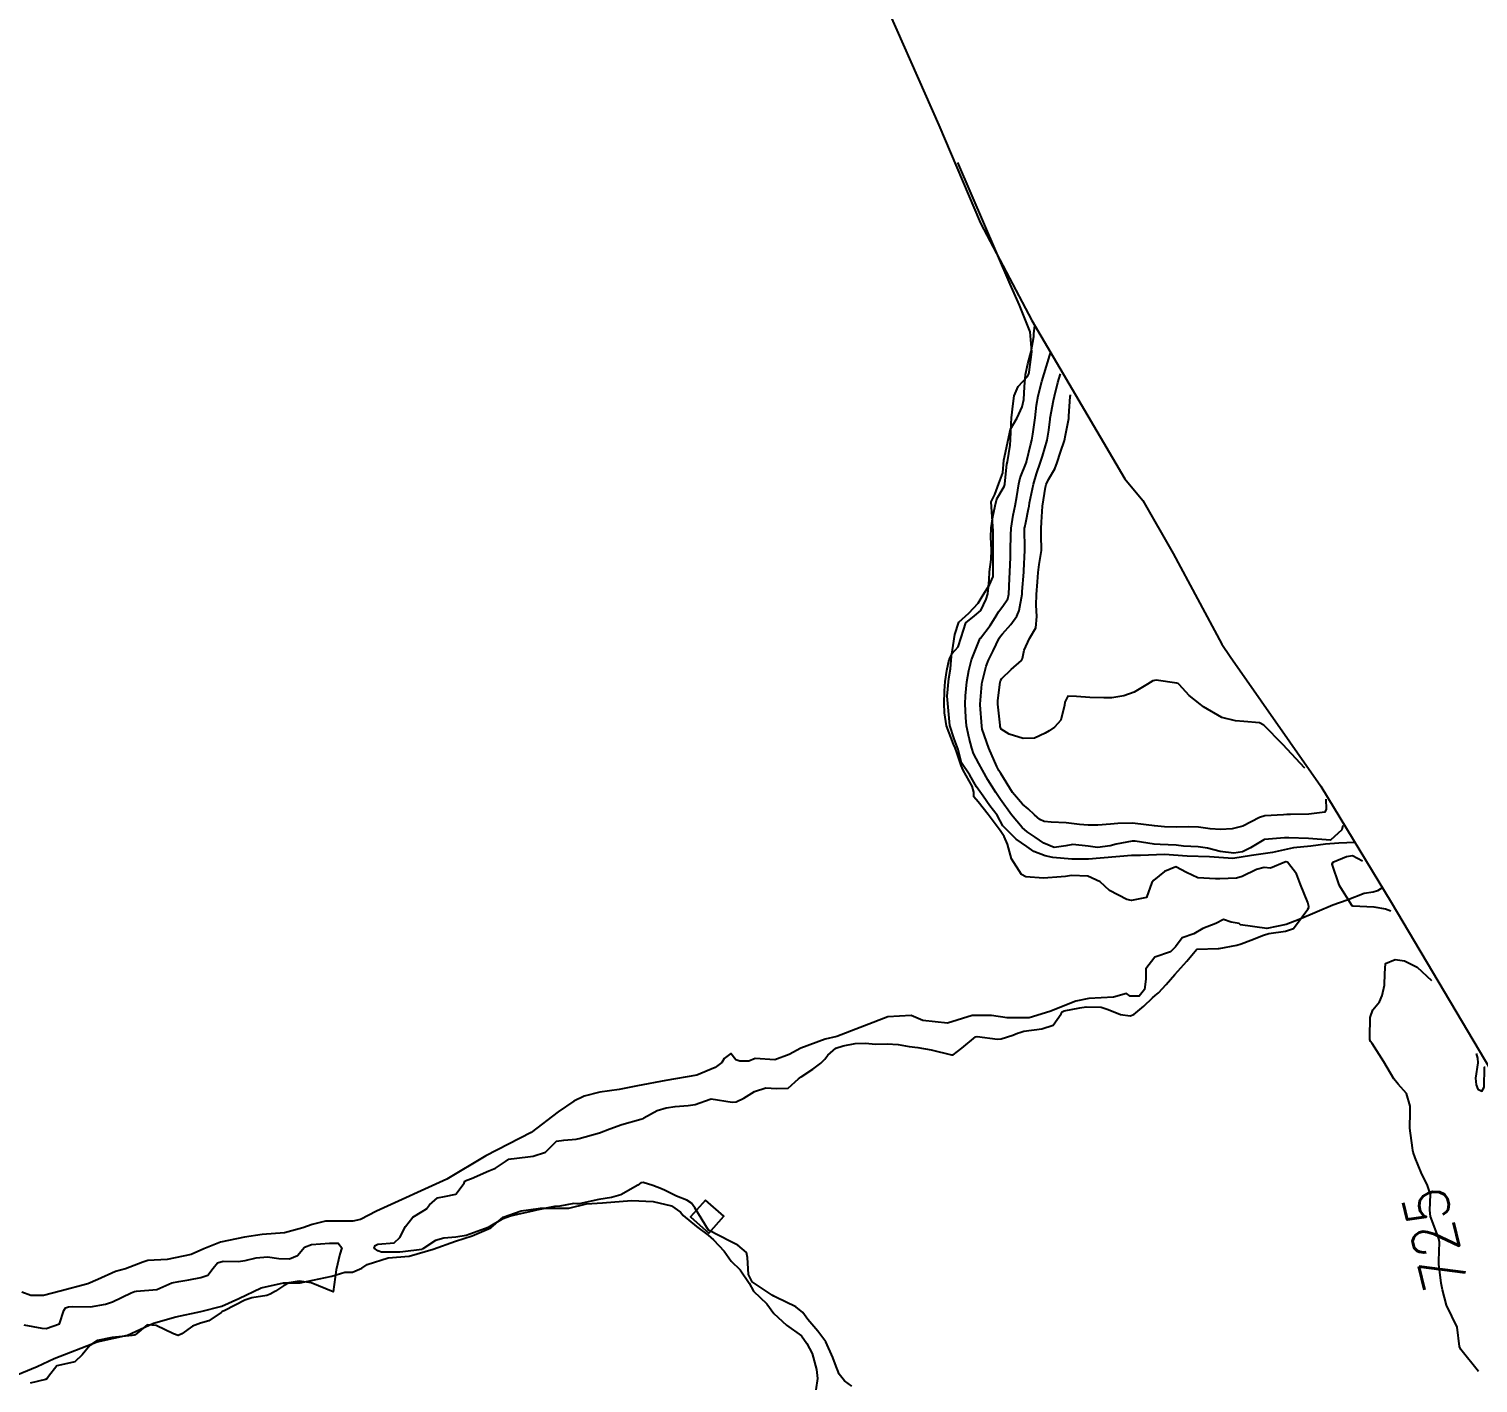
# Model space of a CAD drawing. Header units: metres. Extents: x 307586 to 320046, y 7427249 to 7434250.
# Drawn here: x 314514.5 to 314646, y 7432357.6 to 7432480.4 of the extents above; entities that cross this region are included whole.
import ezdxf
from ezdxf.enums import TextEntityAlignment as Align

# ---------------------------------------------------------------- set-up
doc = ezdxf.new("R2010")
doc.units = ezdxf.units.M
doc.header["$MEASUREMENT"] = 0
for name, color, linetype in [('Area', 45, 'Continuous'), ('Cotas', 45, 'Continuous'), ('Curvas de Nivel 1m', 11, 'Continuous'), ('Curvas de Nivel 5m', 15, 'Continuous'), ('Edificações', 30, 'Continuous'), ('Hidrografia', 140, 'Continuous')]:
    doc.layers.add(name, color=color, linetype=linetype)
doc.styles.add('Style-STANDARD', font='STANDARD.shx')

msp = doc.modelspace()

# ---------------------------------------------------------------- linework, layer by layer
at = {"layer": 'Area'}
msp.add_polyline3d([(314560.22, 7432610.95, 725.87), (314563.08, 7432597.77, 725.47), (314563.52, 7432594.08, 725.57), (314564.82, 7432588.43, 726.67), (314565.21, 7432587.45, 726.54), (314575.67, 7432537.21, 723.91), (314578.06, 7432523.73, 723.76), (314586.38, 7432496.07, 723.87), (314591.31, 7432484.79, 723.87), (314597.09, 7432471.69, 723.68), (314600.87, 7432462.81, 723.73), (314605.52, 7432453.98, 723.88), (314613.98, 7432439.62, 727.87), (314615.61, 7432437.64, 727.87), (314618.35, 7432432.83, 727.89), (314622.78, 7432424.6, 727.96), (314623.51, 7432423.49, 727.51), (314631.74, 7432411.73, 726.61), (314638.12, 7432401.21, 725.01), (314650.93, 7432379.66, 725.9)], dxfattribs=at)
at = {"layer": 'Curvas de Nivel 1m', "flags": 128}
for points, elevation in [([(314589.19, 7432357.31), (314588.53, 7432357.81), (314588.05, 7432358.41), (314587.7, 7432359.33), (314587.49, 7432359.92), (314586.84, 7432361.34), (314586.1, 7432362.29), (314585.2, 7432363.36), (314584.74, 7432364), (314584.12, 7432364.52), (314582.31, 7432365.4), (314582.13, 7432365.48), (314581.97, 7432365.56), (314580.15, 7432366.79), (314579.81, 7432367.43), (314579.73, 7432368.98), (314579.63, 7432369.43), (314578.86, 7432370.11), (314578.19, 7432370.44), (314576.2, 7432371.47), (314574.95, 7432373.49), (314574.65, 7432373.91), (314574.24, 7432374.17), (314573.29, 7432374.55), (314572.25, 7432375.07), (314571.94, 7432375.21), (314571.15, 7432375.53), (314570.26, 7432375.79), (314570.05, 7432375.75), (314569.78, 7432375.55), (314568.24, 7432374.67), (314567.39, 7432374.43), (314566.24, 7432374.25), (314564.47, 7432373.85), (314564.24, 7432373.85), (314563.99, 7432373.87), (314562.7, 7432373.64), (314562.27, 7432373.6), (314562.23, 7432373.6), (314560.59, 7432373.29), (314560.23, 7432373.2), (314558.99, 7432372.91), (314558.22, 7432372.73), (314557.47, 7432372.45), (314556.2, 7432371.71), (314554.2, 7432370.97), (314553.26, 7432370.82), (314552.19, 7432370.74), (314551.43, 7432370.52), (314550.28, 7432369.78), (314550.23, 7432369.73), (314550.18, 7432369.71), (314548.47, 7432369.51), (314548.18, 7432369.48), (314546.53, 7432369.48), (314546.18, 7432369.6), (314545.86, 7432369.83), (314545.94, 7432370.08), (314546.19, 7432370.19), (314547.67, 7432370.33), (314548.19, 7432370.8), (314548.69, 7432371.8), (314549.36, 7432372.65), (314550.22, 7432373.17), (314550.61, 7432373.39), (314550.89, 7432373.77), (314551.62, 7432374.39), (314552.24, 7432374.53), (314553.27, 7432374.73), (314554.03, 7432375.74), (314554.09, 7432375.9), (314554.26, 7432376), (314554.68, 7432376.15), (314556.27, 7432376.84), (314556.88, 7432377.1), (314557.77, 7432377.7), (314558.07, 7432377.9), (314558.29, 7432377.94), (314558.56, 7432377.96), (314560.29, 7432378.19), (314561.41, 7432378.53), (314562.3, 7432379.44), (314562.4, 7432379.54), (314563.07, 7432379.63), (314564.2, 7432379.73), (314564.3, 7432379.75), (314564.47, 7432379.78), (314566.31, 7432380.29), (314567.24, 7432380.66), (314568.32, 7432381.04), (314570.07, 7432381.54), (314570.26, 7432381.6), (314570.32, 7432381.64), (314571.54, 7432382.32), (314572.34, 7432382.55), (314573.18, 7432382.67), (314574.34, 7432382.78), (314574.97, 7432382.86), (314576.35, 7432383.36), (314576.45, 7432383.37), (314578.35, 7432383.06), (314578.69, 7432383.11), (314579.39, 7432383.43), (314580.36, 7432384.03), (314581.39, 7432384.38), (314582.36, 7432384.31), (314583.41, 7432384.34), (314584.37, 7432385.2), (314584.6, 7432385.38), (314585.67, 7432386.07), (314586.39, 7432386.61), (314586.76, 7432386.98), (314587.01, 7432387.34), (314587.76, 7432387.98), (314588.41, 7432388.19), (314589.49, 7432388.39), (314590.41, 7432388.41), (314591.37, 7432388.33), (314592.41, 7432388.36), (314593.39, 7432388.3), (314594.41, 7432388.12), (314595.19, 7432388.02), (314596.41, 7432387.83), (314598.25, 7432387.36), (314598.4, 7432387.37), (314599.19, 7432387.97), (314600.42, 7432388.99), (314600.58, 7432389.02), (314602.42, 7432388.79), (314602.76, 7432388.82), (314603.82, 7432389.15), (314604.24, 7432389.32), (314604.43, 7432389.4), (314604.8, 7432389.51), (314606.43, 7432389.71), (314607.47, 7432390.06), (314608.19, 7432391.09), (314608.27, 7432391.27), (314608.45, 7432391.35), (314609.88, 7432391.64), (314610.45, 7432391.73), (314611.82, 7432391.68), (314612.45, 7432391.47), (314613.59, 7432391.03), (314614.44, 7432390.9), (314614.77, 7432391.02), (314615.68, 7432391.78), (314616.47, 7432392.54), (314616.71, 7432392.75), (314617.02, 7432392.98), (314617.72, 7432393.74), (314618.49, 7432394.64), (314618.78, 7432394.97), (314619.6, 7432395.86), (314620.49, 7432396.94), (314620.52, 7432396.96), (314622.43, 7432397.01), (314622.52, 7432397.02), (314624.13, 7432397.31), (314624.53, 7432397.44), (314625.41, 7432397.76), (314626.54, 7432398.21), (314627.04, 7432398.36), (314628.54, 7432398.59), (314629.26, 7432398.84), (314630.56, 7432400.58), (314630.65, 7432400.74), (314630.67, 7432400.82), (314630.57, 7432401.19), (314629.92, 7432402.83), (314629.55, 7432403.78), (314628.72, 7432404.85), (314628.61, 7432404.87), (314628.59, 7432404.87), (314628.49, 7432404.85), (314627.18, 7432404.29), (314626.61, 7432404.35), (314625.9, 7432404.17), (314624.6, 7432403.53), (314624.11, 7432403.4), (314622.6, 7432403.33), (314622.19, 7432403.33), (314620.6, 7432403.43), (314619.56, 7432403.91), (314618.61, 7432404.42), (314617.58, 7432404), (314616.6, 7432403.21), (314616.41, 7432402.99), (314615.93, 7432401.64), (314614.57, 7432401.36), (314614.15, 7432401.45), (314612.58, 7432402.27), (314611.74, 7432403.05), (314610.6, 7432403.56), (314609.13, 7432403.62), (314608.6, 7432403.55), (314608.19, 7432403.5), (314606.6, 7432403.4), (314604.98, 7432403.51), (314604.6, 7432403.71), (314603.68, 7432405.15), (314603.32, 7432406.46), (314603.03, 7432407.16), (314602.65, 7432407.71), (314601.56, 7432409.17), (314600.67, 7432410.31), (314600.27, 7432410.78), (314600.28, 7432411.19), (314600.13, 7432411.75), (314599.31, 7432413.2), (314599.12, 7432413.61), (314598.73, 7432414.8), (314598.57, 7432415.21), (314598.42, 7432415.53), (314597.79, 7432417.22), (314597.6, 7432418.39), (314597.58, 7432419.22), (314597.62, 7432420.39), (314597.68, 7432421.22), (314597.82, 7432422.22), (314598.04, 7432423.22), (314598.29, 7432423.76), (314598.84, 7432424.37), (314599.13, 7432425.21), (314599.53, 7432426.55), (314600.34, 7432427.19), (314600.89, 7432427.67), (314601.38, 7432428.69), (314601.54, 7432429.17), (314601.65, 7432430.44), (314601.68, 7432431.17), (314601.83, 7432432.28), (314601.86, 7432433.17), (314601.82, 7432434.31), (314601.84, 7432435.17), (314601.98, 7432436.17), (314602.2, 7432437.17), (314602.37, 7432437.81), (314603.02, 7432438.9), (314603.08, 7432439.11), (314603.08, 7432439.16), (314603.27, 7432440.93), (314603.31, 7432441.16), (314603.55, 7432442.67), (314603.6, 7432443.15), (314603.65, 7432444.59), (314603.69, 7432445.15), (314603.83, 7432446.44), (314603.93, 7432447.15), (314604.3, 7432447.98), (314605.14, 7432448.9), (314605.26, 7432449.14), (314605.29, 7432449.28), (314605.53, 7432451.13), (314605.39, 7432452.93), (314604.41, 7432455.35), (314603.57, 7432457.28), (314598.82, 7432468.31)], 724), ([(314632.19, 7432410.55), (314632.25, 7432409.65), (314632.1, 7432409.38), (314630.67, 7432409.21), (314629, 7432409.18), (314628.67, 7432409.17), (314628.36, 7432409.15), (314626.66, 7432409.04), (314626.19, 7432408.88), (314624.66, 7432408.11), (314623.7, 7432407.86), (314622.65, 7432407.8), (314621.7, 7432407.88), (314620.65, 7432408.02), (314619.74, 7432408.04), (314618.65, 7432408.01), (314617.58, 7432408.05), (314616.65, 7432408.13), (314615.89, 7432408.24), (314614.66, 7432408.37), (314613.34, 7432408.35), (314612.66, 7432408.29), (314611.51, 7432408.19), (314610.65, 7432408.19), (314609.85, 7432408.27), (314608.66, 7432408.4), (314607.29, 7432408.47), (314606.66, 7432408.54), (314606.25, 7432408.71), (314605.77, 7432409.12), (314605.21, 7432409.67), (314604.67, 7432410.11), (314603.78, 7432411.15), (314602.71, 7432412.87), (314602.54, 7432413.16), (314602.35, 7432413.53), (314601.62, 7432415.17), (314601.03, 7432416.9), (314600.98, 7432417.18), (314600.84, 7432419.12), (314600.83, 7432419.18), (314600.99, 7432420.98), (314601.03, 7432421.18), (314601.39, 7432422.61), (314601.61, 7432423.17), (314602.01, 7432424), (314602.58, 7432425.16), (314602.68, 7432425.33), (314602.86, 7432425.55), (314603.62, 7432426.41), (314604.16, 7432427.15), (314604.38, 7432427.66), (314604.64, 7432429.14), (314604.66, 7432429.38), (314604.8, 7432431.14), (314604.8, 7432431.27), (314604.9, 7432433.14), (314604.9, 7432433.19), (314604.88, 7432435.14), (314604.89, 7432435.23), (314604.98, 7432435.64), (314605.24, 7432436.89), (314605.28, 7432437.14), (314605.31, 7432437.44), (314605.68, 7432439.13), (314605.96, 7432440.06), (314606.31, 7432441.12), (314606.49, 7432441.68), (314606.92, 7432443.11), (314607.08, 7432444.01), (314607.18, 7432445.02), (314607.19, 7432445.11), (314607.51, 7432446.71), (314607.59, 7432447.11), (314607.89, 7432448.35), (314608.13, 7432449.12)], 726), ([(314630.3, 7432413.38), (314628.3, 7432415.51), (314626.57, 7432417.26), (314626.18, 7432417.47), (314624.77, 7432417.59), (314624.02, 7432417.66), (314622.77, 7432417.97), (314621.11, 7432418.94), (314620.79, 7432419.17), (314619.8, 7432419.96), (314618.91, 7432420.97), (314618.8, 7432421.05), (314618.69, 7432421.09), (314616.81, 7432421.36), (314616.5, 7432421.3), (314616.01, 7432421), (314614.8, 7432420.27), (314613.89, 7432419.93), (314612.79, 7432419.75), (314612.07, 7432419.76), (314610.79, 7432419.78), (314609.58, 7432419.87), (314608.79, 7432419.91), (314608.52, 7432419.36), (314608.49, 7432419.09), (314608.15, 7432417.72), (314607.6, 7432417.1), (314607.1, 7432416.76), (314606.75, 7432416.53), (314605.77, 7432416.1), (314604.75, 7432416.05), (314603.47, 7432416.44), (314602.76, 7432416.89), (314602.67, 7432417.16), (314602.65, 7432417.27), (314602.46, 7432419.16), (314602.46, 7432419.49), (314602.66, 7432421.16), (314602.69, 7432421.28), (314602.81, 7432421.51), (314603.67, 7432422.31), (314604.58, 7432423.14), (314604.67, 7432423.31), (314604.84, 7432424.07), (314605.33, 7432425.13), (314605.9, 7432426.09), (314605.98, 7432427.12), (314605.91, 7432428.15), (314605.96, 7432429.12), (314606.05, 7432430.26), (314606.11, 7432431.12), (314606.21, 7432431.85), (314606.4, 7432433.12), (314606.39, 7432434.54), (314606.39, 7432435.12), (314606.42, 7432435.68), (314606.51, 7432437.12), (314606.76, 7432438.86), (314606.83, 7432439.11), (314607.03, 7432439.55), (314607.62, 7432440.52), (314607.83, 7432441.1), (314608.13, 7432442.03), (314608.49, 7432443.1), (314608.6, 7432443.58), (314608.88, 7432445.09), (314608.9, 7432445.29), (314609.02, 7432447.09), (314609.03, 7432447.18), (314609.05, 7432447.24)], 727), ([(314635.54, 7432404.92), (314634.62, 7432405.41), (314634.07, 7432405.34), (314632.85, 7432404.8), (314632.74, 7432404.67), (314633.39, 7432402.79), (314634.57, 7432400.92), (314634.66, 7432400.87), (314636.57, 7432400.78), (314637.62, 7432400.62), (314638.11, 7432400.42)], 724), ([(314514.09, 7432362.87), (314515.7, 7432362.58), (314516.09, 7432362.55), (314517.3, 7432362.97), (314517.72, 7432364.17), (314517.86, 7432364.43), (314518.12, 7432364.51), (314518.48, 7432364.53), (314520.12, 7432364.52), (314521.5, 7432364.74), (314522.12, 7432364.97), (314523.81, 7432365.77), (314524.13, 7432365.89), (314524.3, 7432365.92), (314526.13, 7432366.07), (314527.5, 7432366.7), (314528.14, 7432366.82), (314529.06, 7432366.96), (314530.14, 7432367.16), (314530.77, 7432367.39), (314531.25, 7432368.01), (314531.65, 7432368.51), (314532.16, 7432368.64), (314533.51, 7432368.63), (314534.16, 7432368.7), (314535.17, 7432368.96), (314536.17, 7432369.04), (314537.21, 7432368.89), (314538.17, 7432368.87), (314538.91, 7432369.18), (314539.55, 7432369.91), (314540.19, 7432370.17), (314541.8, 7432370.27), (314542.19, 7432370.29), (314542.59, 7432370.28), (314542.92, 7432369.87), (314542.75, 7432369.3), (314542.41, 7432367.88), (314542.13, 7432365.88), (314540.14, 7432366.7), (314539.06, 7432366.84), (314538.14, 7432366.68), (314537.65, 7432366.43), (314536.9, 7432365.94), (314536.42, 7432365.66), (314536.13, 7432365.55), (314534.77, 7432365.32), (314534.12, 7432365.12), (314532.3, 7432364.18), (314532.11, 7432364.09), (314532.05, 7432364.07), (314531.98, 7432364), (314530.87, 7432363.25), (314530.1, 7432363.04), (314529.37, 7432362.76), (314528.4, 7432362.05), (314528.08, 7432361.92), (314527.66, 7432362.05), (314526.09, 7432362.81), (314525.28, 7432362.89), (314524.33, 7432362.09), (314524.19, 7432361.98), (314524.08, 7432361.94), (314523.89, 7432361.9), (314522.08, 7432361.73), (314520.75, 7432361.46), (314520.07, 7432361.01), (314519.38, 7432360.15), (314518.69, 7432359.53), (314518.05, 7432359.38), (314517.06, 7432359.16), (314516.31, 7432358.19), (314516.2, 7432358.02), (314516.03, 7432357.93), (314514.64, 7432357.59)], 724)]:
    msp.add_lwpolyline(points, dxfattribs=dict(at, elevation=elevation))
at = {"layer": 'Curvas de Nivel 5m', "elevation": 725, "flags": 128}
for points in [[(314633.74, 7432408.16), (314633.67, 7432407.77), (314632.64, 7432406.83), (314632.62, 7432406.83), (314630.64, 7432406.98), (314628.85, 7432407.05), (314628.65, 7432407.06), (314628.45, 7432407.05), (314626.64, 7432406.9), (314626.57, 7432406.87), (314625.38, 7432406.15), (314624.63, 7432405.78), (314623.87, 7432405.67), (314622.63, 7432405.81), (314621.46, 7432406.1), (314620.63, 7432406.24), (314619.3, 7432406.3), (314618.63, 7432406.37), (314617.16, 7432406.45), (314616.64, 7432406.47), (314614.91, 7432406.75), (314614.64, 7432406.76), (314613.19, 7432406.47), (314612.63, 7432406.33), (314611.5, 7432406.18), (314610.63, 7432406.28), (314609.26, 7432406.45), (314608.63, 7432406.33), (314607.57, 7432406.16), (314606.63, 7432406.56), (314605.84, 7432407.12), (314605.11, 7432407.6), (314604.65, 7432407.98), (314603.7, 7432409.15), (314602.68, 7432410.54), (314602.25, 7432411.16), (314601.55, 7432412.32), (314601.06, 7432413.18), (314600.72, 7432413.79), (314600.25, 7432414.71), (314600.08, 7432415.19), (314599.85, 7432416.08), (314599.61, 7432417.2), (314599.53, 7432417.95), (314599.49, 7432419.2), (314599.52, 7432419.93), (314599.64, 7432421.2), (314599.8, 7432422.22), (314600.07, 7432423.19), (314600.85, 7432425.15), (314600.86, 7432425.17), (314601.74, 7432426.3), (314602.29, 7432427.17), (314602.51, 7432427.54), (314602.89, 7432428.05), (314603.34, 7432428.72), (314603.44, 7432429.15), (314603.51, 7432430.56), (314603.53, 7432431.15), (314603.58, 7432432.52), (314603.6, 7432433.15), (314603.63, 7432434.49), (314603.67, 7432435.15), (314603.85, 7432436.3), (314604.01, 7432437.15), (314604.16, 7432438), (314604.36, 7432439.15), (314604.48, 7432439.69), (314605.04, 7432441.11), (314605.05, 7432441.14), (314605.44, 7432442.77), (314605.52, 7432443.13), (314605.62, 7432443.67), (314605.82, 7432445.13), (314605.96, 7432446.28), (314606.11, 7432447.13), (314606.44, 7432448.43), (314606.65, 7432449.12), (314607.16, 7432450.82), (314607.21, 7432451)], [(314646.06, 7432358.63), (314644.44, 7432360.65), (314644.34, 7432360.9), (314644.11, 7432362.66), (314643.16, 7432364.67), (314642.79, 7432366.04), (314642.67, 7432366.67), (314642.46, 7432368.39), (314642.46, 7432368.68), (314642.52, 7432370.37), (314642.47, 7432370.68), (314642.22, 7432371.33), (314641.7, 7432372.69), (314641.65, 7432373.27), (314641.71, 7432374.69), (314641.44, 7432375.52), (314640.84, 7432376.69), (314640.3, 7432378.03), (314640.13, 7432378.54), (314640.11, 7432378.7), (314640.08, 7432378.93), (314639.84, 7432380.71), (314639.85, 7432382.21), (314639.85, 7432382.71), (314639.51, 7432383.85), (314638.77, 7432384.72), (314638.38, 7432385.18), (314637.46, 7432386.74), (314636.42, 7432388.38), (314636.26, 7432388.59), (314636.2, 7432388.75), (314636.2, 7432388.98), (314636.22, 7432390.75), (314636.46, 7432391.46), (314637.06, 7432392.16), (314637.32, 7432392.74), (314637.53, 7432393.7), (314637.55, 7432394.74), (314637.61, 7432395.64), (314638.51, 7432396.02), (314639.34, 7432395.89), (314640.5, 7432395.31), (314641.78, 7432394.1)], [(314645.84, 7432387.49), (314645.98, 7432387.07), (314645.99, 7432386.64), (314645.78, 7432385.24), (314645.84, 7432384.64), (314645.99, 7432384.25), (314646.37, 7432384.06), (314646.56, 7432384.44), (314646.59, 7432386.24), (314646.65, 7432386.24)]]:
    msp.add_lwpolyline(points, dxfattribs=at)
at = {"layer": 'Edificações'}
msp.add_lwpolyline([(314575.91, 7432374.2), (314574.55, 7432372.66), (314576.21, 7432371.18), (314577.58, 7432372.72)], close=True, dxfattribs=at)
at = {"layer": 'Hidrografia', "elevation": 725.83}
msp.add_lwpolyline([(314634.83, 7432406.63), (314633.39, 7432406.56), (314632.17, 7432406.47), (314630.85, 7432406.28), (314629.26, 7432406.14), (314627.38, 7432405.72), (314625.45, 7432405.44), (314623.76, 7432405.16), (314621.65, 7432405.34), (314619.63, 7432405.39), (314617.56, 7432405.53), (314615.4, 7432405.44), (314614.56, 7432405.44), (314610.67, 7432405.12), (314609.16, 7432405.12), (314607.43, 7432405.27), (314606.75, 7432405.42), (314605.7, 7432405.8), (314605.09, 7432406.25), (314604.12, 7432406.93), (314602.91, 7432408.13), (314602.38, 7432409.11), (314601.71, 7432409.94), (314601.1, 7432410.84), (314600.5, 7432411.67), (314599.9, 7432412.72), (314599.14, 7432413.85), (314598.84, 7432415.06), (314598.47, 7432416.04), (314598.09, 7432417.24), (314597.86, 7432419.9), (314598.01, 7432421.49), (314598.16, 7432422.39), (314598.24, 7432423.52), (314598.39, 7432424.5), (314598.54, 7432425.48), (314598.92, 7432426.61), (314599.82, 7432427.43), (314600.65, 7432428.34), (314601.1, 7432429.09), (314601.7, 7432429.99), (314602.01, 7432430.75), (314602.01, 7432431.95), (314602.01, 7432433.53), (314602.01, 7432434.89), (314601.93, 7432436.17), (314601.85, 7432437.52), (314602.16, 7432438.2), (314602.53, 7432439.18), (314602.91, 7432440.16), (314602.98, 7432441.29), (314603.59, 7432444.1), (314604.19, 7432445.15), (314604.64, 7432446.13), (314604.79, 7432446.81), (314604.87, 7432447.94), (314604.95, 7432449.07), (314605.17, 7432450.04), (314605.47, 7432451.17), (314605.7, 7432452.53), (314605.7, 7432452.75), (314605.79, 7432453.52)], dxfattribs=at)
at = {"layer": 'Hidrografia'}
for points in [[(314637.33, 7432402.52), (314636.9, 7432402.24), (314636.49, 7432402.12), (314635.67, 7432402), (314634.14, 7432401.41), (314632.84, 7432400.94), (314631.43, 7432400.35), (314629.79, 7432399.65), (314628.61, 7432399.18), (314626.85, 7432398.83), (314624.46, 7432399.17), (314624.34, 7432399.29), (314623.63, 7432399.4), (314622.93, 7432399.64), (314622.22, 7432399.29), (314621.05, 7432398.82), (314620.22, 7432398.35), (314619.16, 7432397.99), (314618.58, 7432397.17), (314618.1, 7432396.7), (314616.69, 7432396.23), (314615.87, 7432395.17), (314615.87, 7432394.23), (314615.75, 7432393.29), (314615.28, 7432392.7), (314614.46, 7432392.7), (314614.11, 7432392.94), (314612.93, 7432392.59), (314610.7, 7432392.47), (314609.52, 7432392.23), (314607.17, 7432391.29), (314605.29, 7432390.71), (314603.29, 7432390.71), (314601.87, 7432390.94), (314600.11, 7432390.94), (314597.88, 7432390.24), (314595.64, 7432390.47), (314594.58, 7432390.94), (314592.47, 7432390.82), (314587.85, 7432389.03), (314586.79, 7432388.8), (314584.56, 7432387.97), (314583.5, 7432387.39), (314582.21, 7432386.92), (314580.44, 7432387.03), (314579.85, 7432386.8), (314579.03, 7432386.8), (314578.68, 7432386.92), (314578.21, 7432387.5), (314577.62, 7432387.03), (314577.39, 7432386.68), (314576.8, 7432386.21), (314575.15, 7432385.51), (314572.33, 7432385.04), (314569.74, 7432384.57), (314568.09, 7432384.21), (314566.33, 7432383.98), (314564.92, 7432383.63), (314563.98, 7432383.16), (314562.57, 7432382.21), (314560.1, 7432380.33), (314555.98, 7432378.22), (314552.45, 7432376.1), (314546.06, 7432373.18), (314544.62, 7432372.42), (314543.94, 7432372.27), (314543.11, 7432372.27), (314541.44, 7432372.27), (314540.23, 7432371.97), (314539.4, 7432371.67), (314537.74, 7432371.21), (314535.7, 7432371.06), (314534.11, 7432370.83), (314531.91, 7432370.38), (314530.4, 7432369.78), (314529.27, 7432369.25), (314527.07, 7432368.79), (314525.33, 7432368.72), (314524.88, 7432368.57), (314523.29, 7432367.96), (314522.38, 7432367.73), (314520.79, 7432366.98), (314519.88, 7432366.6), (314517.38, 7432365.92), (314515.86, 7432365.54), (314514.71, 7432365.54), (314513.88, 7432365.84)], [(314513.02, 7432358.15), (314515.28, 7432359.1), (314516.82, 7432359.81), (314520.74, 7432361.35), (314523.48, 7432361.95), (314525.85, 7432363.02), (314527.87, 7432363.61), (314530.13, 7432364.09), (314532.03, 7432364.56), (314533.58, 7432365.27), (314535.6, 7432366.22), (314537.62, 7432366.7), (314539.16, 7432366.7), (314542.01, 7432367.29), (314543.2, 7432367.65), (314543.91, 7432367.65), (314544.74, 7432368.01), (314545.22, 7432368.36), (314547.12, 7432368.95), (314549.05, 7432369.11), (314551.22, 7432369.75), (314553.23, 7432370.48), (314554.76, 7432370.96), (314556.45, 7432371.68), (314557.58, 7432372.65), (314559.19, 7432373.21), (314560.95, 7432373.45), (314563.53, 7432373.45), (314565.14, 7432373.85), (314566.58, 7432373.93), (314569.22, 7432374.15), (314571.16, 7432374.07), (314572.85, 7432373.66), (314573.66, 7432373.1), (314573.9, 7432372.78), (314575.11, 7432371.81), (314576.16, 7432371), (314576.64, 7432370.6), (314577.61, 7432369.55), (314578.26, 7432368.66), (314579.06, 7432367.86), (314579.87, 7432366.65), (314580.27, 7432365.92), (314581.48, 7432364.79), (314582.13, 7432363.91), (314583.26, 7432362.86), (314584.63, 7432361.89), (314585.11, 7432361.17), (314585.6, 7432360.28), (314586, 7432358.83), (314586.08, 7432358.02), (314585.92, 7432356.98)]]:
    msp.add_lwpolyline(points, dxfattribs=at)

# ---------------------------------------------------------------- texts
at = {"layer": 'Cotas', "style": 'Style-STANDARD'}
msp.add_text('725', height=4, rotation=103.7516, dxfattribs=at).set_placement((314642.09, 7432370.63, 725), align=Align.MIDDLE_CENTER)

doc.saveas('drawing.dxf')
